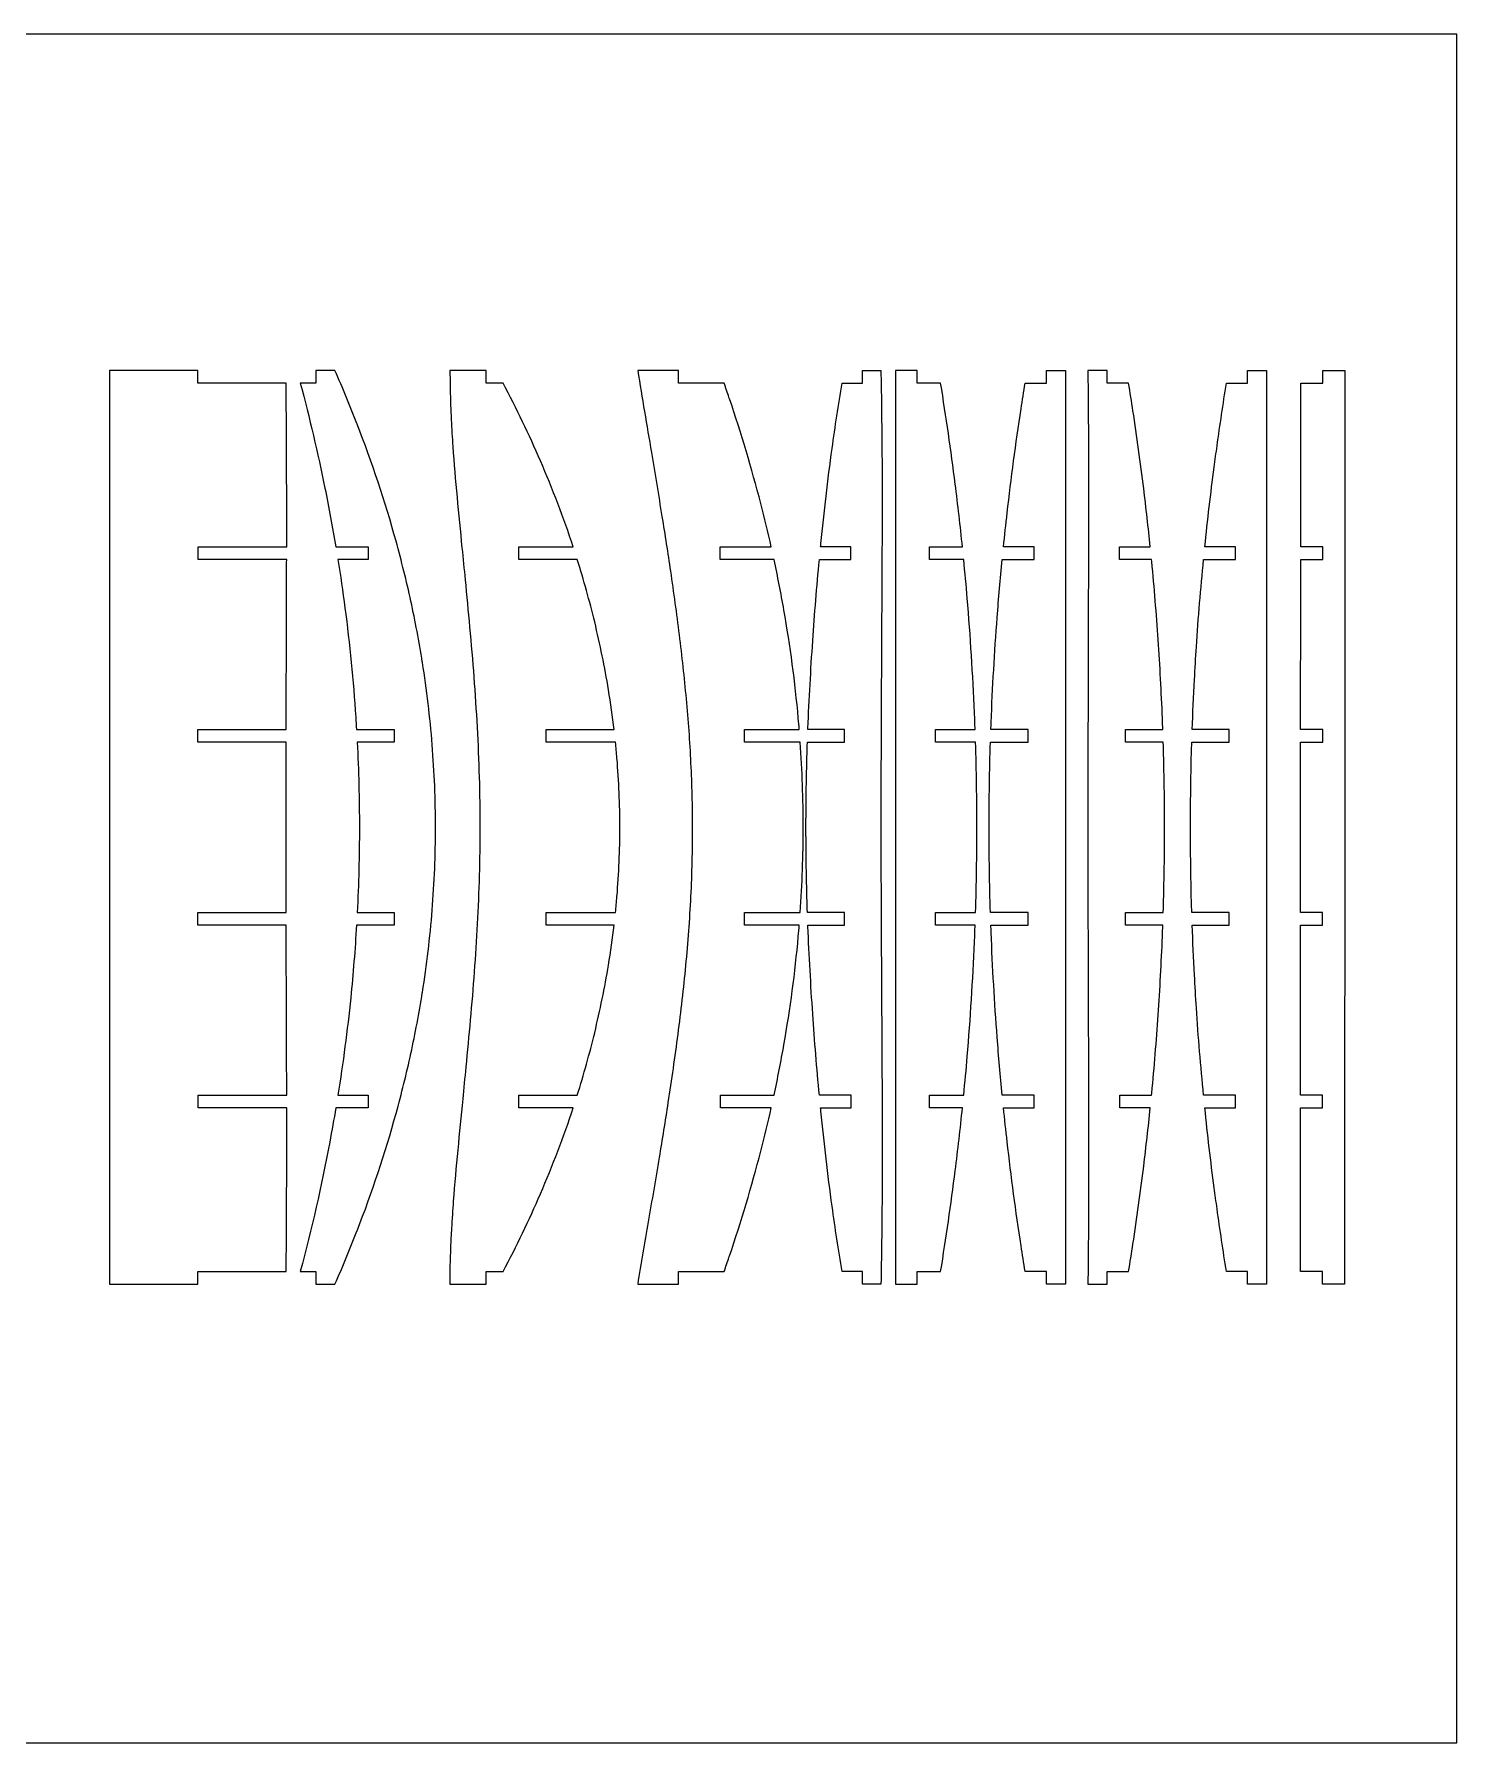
# Model space of a CAD drawing. Header units: inches. Extents: x 62.9 to 110.7, y -3.5 to 19.4.
# Drawn here: x 91.59 to 110.7, y -3.53 to 19.43 of the extents above; entities that cross this region are included whole.
import ezdxf

# ---------------------------------------------------------------- set-up
doc = ezdxf.new("R2010")
doc.units = ezdxf.units.IN
doc.header["$LTSCALE"] = 0.03937
doc.header["$MEASUREMENT"] = 0
doc.layers.add('Layer 11', color=18, linetype='Continuous', true_color=0x000000)

msp = doc.modelspace()

# ---------------------------------------------------------------- linework, layer by layer
at = {"layer": 'Layer 11'}
for p, q in [((93.784, 14.915), (92.598, 14.915)), ((92.598, 14.915), (92.598, 2.638)), ((93.784, 14.745), (93.784, 14.915)), ((94.97, 14.745), (93.784, 14.745)), ((94.972, 14.745), (94.97, 14.745)), ((95.372, 14.745), (95.162, 14.745)), ((95.628, 14.915), (95.372, 14.915)), ((95.372, 14.915), (95.372, 14.745)), ((97.659, 14.915), (97.172, 14.915)), ((97.659, 14.745), (97.659, 14.915)), ((97.887, 14.745), (97.659, 14.745)), ((100.245, 14.915), (99.695, 14.915)), ((100.245, 14.745), (100.245, 14.915)), ((100.796, 14.745), (100.245, 14.745)), ((100.856, 14.745), (100.796, 14.745)), ((102.441, 14.745), (102.469, 14.745)), ((102.469, 14.745), (102.716, 14.745)), ((102.716, 14.745), (102.716, 14.915)), ((102.716, 14.915), (102.963, 14.915)), ((103.449, 14.915), (103.161, 14.915)), ((103.449, 14.745), (103.449, 14.915)), ((103.738, 14.745), (103.449, 14.745)), ((103.766, 14.745), (103.738, 14.745)), ((104.901, 14.745), (104.929, 14.745)), ((104.929, 14.745), (105.186, 14.745)), ((105.186, 14.745), (105.186, 14.915)), ((105.186, 14.915), (105.442, 14.915)), ((106.003, 14.915), (105.744, 14.915)), ((106.003, 14.745), (106.003, 14.915)), ((106.263, 14.745), (106.003, 14.745)), ((106.291, 14.745), (106.263, 14.745)), ((107.606, 14.745), (107.634, 14.745)), ((107.634, 14.745), (107.89, 14.745)), ((107.89, 14.745), (107.89, 14.915)), ((107.89, 14.915), (108.145, 14.915)), ((108.902, 14.745), (108.902, 14.915)), ((108.902, 14.915), (109.197, 14.915)), ((93.788, 12.374), (93.788, 12.544)), ((95.639, 12.544), (95.654, 12.544)), ((95.654, 12.544), (96.073, 12.544)), ((96.073, 12.544), (96.073, 12.374)), ((98.099, 12.374), (98.099, 12.544)), ((98.099, 12.544), (98.829, 12.544)), ((100.804, 12.374), (100.804, 12.544)), ((100.804, 12.544), (101.49, 12.544)), ((102.561, 12.544), (102.152, 12.544)), ((102.561, 12.374), (102.561, 12.544)), ((103.614, 12.374), (103.614, 12.544)), ((103.614, 12.544), (104.059, 12.544)), ((105.022, 12.544), (104.61, 12.544)), ((105.022, 12.374), (105.022, 12.544)), ((106.171, 12.374), (106.171, 12.544)), ((106.171, 12.544), (106.583, 12.544)), ((107.726, 12.544), (107.316, 12.544)), ((107.726, 12.374), (107.726, 12.544)), ((108.9, 12.374), (108.9, 12.544)), ((96.073, 12.374), (95.667, 12.374)), ((98.857, 12.374), (98.099, 12.374)), ((101.509, 12.374), (100.804, 12.374)), ((102.144, 12.374), (102.561, 12.374)), ((104.068, 12.374), (103.614, 12.374)), ((104.076, 12.374), (104.068, 12.374)), ((104.593, 12.374), (104.602, 12.374)), ((104.602, 12.374), (105.022, 12.374)), ((106.591, 12.374), (106.171, 12.374)), ((107.299, 12.374), (107.307, 12.374)), ((107.307, 12.374), (107.726, 12.374)), ((93.785, 9.919), (93.785, 10.089)), ((95.917, 10.089), (95.922, 10.089)), ((95.922, 10.089), (96.423, 10.089)), ((96.423, 9.919), (95.926, 9.919)), ((96.423, 10.089), (96.423, 9.919)), ((98.466, 9.919), (98.466, 10.089)), ((98.466, 10.089), (99.378, 10.089)), ((99.388, 9.919), (98.466, 9.919)), ((101.129, 9.919), (101.129, 10.089)), ((101.129, 10.089), (101.867, 10.089)), ((101.873, 9.919), (101.129, 9.919)), ((101.976, 9.919), (101.979, 9.919)), ((101.979, 9.919), (102.472, 9.919)), ((102.472, 10.089), (101.982, 10.089)), ((102.472, 9.919), (102.472, 10.089)), ((103.697, 9.919), (103.697, 10.089)), ((103.697, 10.089), (104.229, 10.089)), ((104.232, 9.919), (103.697, 9.919)), ((104.235, 9.919), (104.232, 9.919)), ((104.435, 9.919), (104.438, 9.919)), ((104.438, 9.919), (104.94, 9.919)), ((104.94, 10.089), (104.441, 10.089)), ((104.94, 9.919), (104.94, 10.089)), ((106.25, 9.919), (106.25, 10.089)), ((106.25, 10.089), (106.751, 10.089)), ((106.754, 9.919), (106.25, 9.919)), ((107.14, 9.919), (107.143, 9.919)), ((107.143, 9.919), (107.644, 9.919)), ((107.644, 10.089), (107.146, 10.089)), ((107.644, 9.919), (107.644, 10.089)), ((108.899, 9.919), (108.899, 10.089)), ((93.785, 7.463), (93.785, 7.633)), ((95.926, 7.633), (96.423, 7.633)), ((96.423, 7.633), (96.423, 7.463)), ((98.466, 7.463), (98.466, 7.633)), ((98.466, 7.633), (99.388, 7.633)), ((101.131, 7.463), (101.131, 7.633)), ((101.131, 7.633), (101.873, 7.633)), ((101.979, 7.633), (101.976, 7.633)), ((102.473, 7.633), (101.979, 7.633)), ((102.473, 7.463), (102.473, 7.633)), ((103.697, 7.463), (103.697, 7.633)), ((103.697, 7.633), (104.232, 7.633)), ((104.232, 7.633), (104.235, 7.633)), ((104.438, 7.633), (104.435, 7.633)), ((104.94, 7.633), (104.438, 7.633)), ((104.94, 7.463), (104.94, 7.633)), ((106.25, 7.463), (106.25, 7.633)), ((106.25, 7.633), (106.754, 7.633)), ((107.143, 7.633), (107.14, 7.633)), ((107.644, 7.633), (107.143, 7.633)), ((107.644, 7.463), (107.644, 7.633)), ((108.898, 7.463), (108.898, 7.633)), ((95.922, 7.463), (95.917, 7.463)), ((96.423, 7.463), (95.922, 7.463)), ((99.378, 7.463), (98.466, 7.463)), ((101.867, 7.463), (101.131, 7.463)), ((101.982, 7.463), (102.473, 7.463)), ((104.229, 7.463), (103.697, 7.463)), ((104.441, 7.463), (104.94, 7.463)), ((106.751, 7.463), (106.25, 7.463)), ((107.146, 7.463), (107.644, 7.463)), ((93.789, 5.008), (93.789, 5.178)), ((95.667, 5.178), (96.073, 5.178)), ((96.073, 5.178), (96.073, 5.008)), ((98.099, 5.008), (98.099, 5.178)), ((98.099, 5.178), (98.857, 5.178)), ((100.807, 5.008), (100.807, 5.178)), ((100.807, 5.178), (101.509, 5.178)), ((101.509, 5.178), (101.528, 5.178)), ((102.144, 5.178), (102.136, 5.178)), ((102.562, 5.178), (102.144, 5.178)), ((102.562, 5.008), (102.562, 5.178)), ((103.614, 5.008), (103.614, 5.178)), ((103.614, 5.178), (104.068, 5.178)), ((104.068, 5.178), (104.076, 5.178)), ((104.602, 5.178), (104.593, 5.178)), ((105.022, 5.178), (104.602, 5.178)), ((105.022, 5.008), (105.022, 5.178)), ((106.172, 5.008), (106.172, 5.178)), ((106.172, 5.178), (106.591, 5.178)), ((107.307, 5.178), (107.299, 5.178)), ((107.726, 5.178), (107.307, 5.178)), ((107.726, 5.008), (107.726, 5.178)), ((108.896, 5.178), (108.6, 5.178)), ((108.896, 5.008), (108.896, 5.178)), ((95.654, 5.008), (95.639, 5.008)), ((96.073, 5.008), (95.654, 5.008)), ((98.829, 5.008), (98.099, 5.008)), ((101.49, 5.008), (100.807, 5.008)), ((102.152, 5.008), (102.562, 5.008)), ((104.059, 5.008), (103.614, 5.008)), ((104.61, 5.008), (105.022, 5.008)), ((106.583, 5.008), (106.172, 5.008)), ((107.316, 5.008), (107.726, 5.008)), ((108.6, 5.008), (108.896, 5.008)), ((93.784, 2.638), (93.784, 2.808)), ((93.784, 2.808), (94.97, 2.808)), ((94.97, 2.808), (94.972, 2.808)), ((95.162, 2.808), (95.372, 2.808)), ((95.372, 2.808), (95.372, 2.638)), ((97.658, 2.638), (97.658, 2.808)), ((97.658, 2.808), (97.887, 2.808)), ((100.245, 2.638), (100.245, 2.808)), ((100.245, 2.808), (100.796, 2.808)), ((100.796, 2.808), (100.856, 2.808)), ((102.469, 2.808), (102.441, 2.808)), ((102.716, 2.808), (102.469, 2.808)), ((102.716, 2.638), (102.716, 2.808)), ((103.449, 2.638), (103.449, 2.808)), ((103.449, 2.808), (103.738, 2.808)), ((103.738, 2.808), (103.766, 2.808)), ((104.929, 2.808), (104.901, 2.808)), ((105.186, 2.808), (104.929, 2.808)), ((105.186, 2.638), (105.186, 2.808)), ((106.004, 2.638), (106.004, 2.808)), ((106.004, 2.808), (106.263, 2.808)), ((106.263, 2.808), (106.291, 2.808)), ((107.634, 2.808), (107.606, 2.808)), ((107.889, 2.808), (107.634, 2.808)), ((107.889, 2.638), (107.889, 2.808)), ((108.896, 2.808), (108.6, 2.808)), ((108.896, 2.638), (108.896, 2.808)), ((92.598, 2.638), (93.784, 2.638)), ((95.372, 2.638), (95.628, 2.638)), ((97.17, 2.638), (97.658, 2.638)), ((99.695, 2.638), (100.245, 2.638)), ((102.963, 2.638), (102.716, 2.638)), ((103.161, 2.638), (103.449, 2.638)), ((105.442, 2.638), (105.186, 2.638)), ((105.744, 2.638), (106.004, 2.638)), ((108.145, 2.638), (107.889, 2.638)), ((109.192, 2.638), (108.896, 2.638))]:
    msp.add_line(p, q, dxfattribs=at)
msp.add_lwpolyline([(62.946, -3.526), (110.701, -3.526), (110.701, 19.435), (62.946, 19.435), (62.946, -3.526)], dxfattribs=at)
for points, knots in [([(94.979, 12.544), (94.979, 12.813), (94.979, 13.082), (94.979, 13.35), (94.978, 13.53), (94.978, 13.709), (94.977, 13.889), (94.977, 14.016), (94.976, 14.144), (94.975, 14.272), (94.974, 14.43), (94.973, 14.587), (94.972, 14.745)], [1556.678929, 1556.678929, 1556.678929, 1556.678929, 1580.310062, 1580.310062, 1580.310062, 1596.095805, 1596.095805, 1596.095805, 1607.338895, 1607.338895, 1607.338895, 1621.202311, 1621.202311, 1621.202311, 1621.202311]), ([(95.162, 14.745), (95.287, 14.277), (95.397, 13.807), (95.547, 13.07), (95.595, 12.808), (95.639, 12.544)], [453.550163, 453.550163, 453.550163, 453.550163, 496.102526, 496.102526, 519.608563, 519.608563, 519.608563, 519.608563]), ([(95.628, 2.638), (95.731, 2.872), (95.83, 3.109), (95.923, 3.348), (95.924, 3.351), (95.925, 3.353), (95.926, 3.356), (96.126, 3.872), (96.302, 4.397), (96.522, 5.198), (96.589, 5.467), (96.707, 6.008), (96.758, 6.279), (96.801, 6.553), (96.802, 6.556), (96.802, 6.559), (96.803, 6.562), (96.861, 6.928), (96.905, 7.296), (96.949, 7.85), (96.96, 8.035), (96.975, 8.406), (96.979, 8.591), (96.979, 8.776), (96.979, 8.961), (96.975, 9.147), (96.96, 9.517), (96.949, 9.702), (96.905, 10.256), (96.861, 10.624), (96.803, 10.99), (96.802, 10.993), (96.802, 10.996), (96.801, 11), (96.758, 11.273), (96.707, 11.545), (96.589, 12.086), (96.522, 12.354), (96.302, 13.155), (96.126, 13.68), (95.926, 14.196), (95.925, 14.199), (95.924, 14.202), (95.923, 14.205), (95.83, 14.443), (95.731, 14.68), (95.628, 14.915)], [74.292297, 74.292297, 74.292297, 74.292297, 96.83848, 96.83848, 96.83848, 97.101912, 97.101912, 97.101912, 145.808572, 145.808572, 170.154958, 170.154958, 194.502307, 194.502307, 194.502307, 194.77863, 194.77863, 194.77863, 227.385599, 227.385599, 243.683402, 243.683402, 259.981251, 259.981251, 259.981251, 276.2791, 276.2791, 292.576903, 292.576903, 325.183872, 325.183872, 325.183872, 325.460195, 325.460195, 325.460195, 349.807544, 349.807544, 374.15393, 374.15393, 422.86059, 422.86059, 422.86059, 423.124022, 423.124022, 423.124022, 445.670205, 445.670205, 445.670205, 445.670205]), ([(97.172, 14.915), (97.174, 14.777), (97.176, 14.644), (97.18, 14.506), (97.183, 14.421), (97.186, 14.337), (97.19, 14.253), (97.196, 14.133), (97.203, 14.015), (97.211, 13.896), (97.227, 13.671), (97.247, 13.437), (97.289, 12.986), (97.311, 12.759), (97.334, 12.532), (97.348, 12.389), (97.363, 12.247), (97.377, 12.104), (97.398, 11.891), (97.418, 11.679), (97.437, 11.466), (97.478, 11.017), (97.513, 10.573), (97.55, 9.898), (97.559, 9.674), (97.572, 9.225), (97.575, 9.001), (97.575, 8.776), (97.575, 8.56), (97.572, 8.345), (97.56, 7.912), (97.551, 7.697), (97.517, 7.048), (97.484, 6.621), (97.446, 6.189), (97.427, 5.977), (97.407, 5.765), (97.386, 5.553), (97.372, 5.41), (97.358, 5.268), (97.344, 5.126), (97.321, 4.897), (97.299, 4.669), (97.256, 4.214), (97.235, 3.98), (97.218, 3.754), (97.209, 3.633), (97.2, 3.511), (97.194, 3.39), (97.189, 3.304), (97.184, 3.218), (97.181, 3.133), (97.174, 2.965), (97.171, 2.805), (97.17, 2.638)], [309.493488, 309.493488, 309.493488, 309.493488, 321.49773, 321.49773, 321.49773, 328.91856, 328.91856, 328.91856, 339.404663, 339.404663, 339.404663, 359.339408, 359.339408, 379.561157, 379.561157, 379.561157, 392.165486, 392.165486, 392.165486, 410.971007, 410.971007, 410.971007, 450.515053, 450.515053, 470.236268, 470.236268, 489.966726, 489.966726, 489.966726, 508.947119, 508.947119, 527.920159, 527.920159, 565.957359, 565.957359, 565.957359, 584.698447, 584.698447, 584.698447, 597.278702, 597.278702, 597.278702, 617.587041, 617.587041, 637.674243, 637.674243, 637.674243, 648.372715, 648.372715, 648.372715, 655.917657, 655.917657, 655.917657, 670.442772, 670.442772, 670.442772, 670.442772]), ([(98.829, 12.544), (98.7, 12.936), (98.553, 13.322), (98.235, 14.055), (98.068, 14.403), (97.887, 14.745)], [224.527109, 224.527109, 224.527109, 224.527109, 260.815434, 260.815434, 294.825262, 294.825262, 294.825262, 294.825262]), ([(99.695, 14.915), (99.756, 14.547), (99.818, 14.18), (99.88, 13.813), (99.928, 13.526), (99.975, 13.239), (100.021, 12.953), (100.061, 12.708), (100.099, 12.464), (100.135, 12.219), (100.177, 11.934), (100.217, 11.648), (100.288, 11.076), (100.319, 10.79), (100.372, 10.215), (100.393, 9.929), (100.421, 9.352), (100.428, 9.065), (100.429, 8.776), (100.429, 8.466), (100.422, 8.158), (100.391, 7.537), (100.368, 7.23), (100.309, 6.612), (100.273, 6.305), (100.193, 5.691), (100.149, 5.384), (100.102, 5.078), (100.064, 4.831), (100.024, 4.584), (99.983, 4.338), (99.935, 4.05), (99.886, 3.762), (99.837, 3.475), (99.79, 3.196), (99.742, 2.917), (99.695, 2.638)], [291.50462, 291.50462, 291.50462, 291.50462, 324.277572, 324.277572, 324.277572, 349.836365, 349.836365, 349.836365, 371.599164, 371.599164, 371.599164, 396.889649, 396.889649, 422.233444, 422.233444, 447.622131, 447.622131, 473.020186, 473.020186, 473.020186, 500.313521, 500.313521, 527.592953, 527.592953, 554.820906, 554.820906, 581.990517, 581.990517, 581.990517, 603.98721, 603.98721, 603.98721, 629.650933, 629.650933, 629.650933, 654.553799, 654.553799, 654.553799, 654.553799]), ([(101.49, 12.544), (101.446, 12.74), (101.399, 12.935), (101.226, 13.603), (101.086, 14.072), (100.929, 14.535), (100.927, 14.541), (100.924, 14.547), (100.922, 14.554), (100.901, 14.617), (100.879, 14.681), (100.856, 14.745)], [207.400792, 207.400792, 207.400792, 207.400792, 225.047973, 225.047973, 268.064063, 268.064063, 268.064063, 268.646728, 268.646728, 268.646728, 274.579752, 274.579752, 274.579752, 274.579752]), ([(102.152, 12.544), (102.154, 12.559), (102.155, 12.573), (102.156, 12.587), (102.157, 12.588), (102.157, 12.589), (102.157, 12.59), (102.199, 13.018), (102.249, 13.44), (102.307, 13.866), (102.308, 13.867), (102.308, 13.868), (102.308, 13.869), (102.348, 14.162), (102.392, 14.453), (102.441, 14.745)], [651.018424, 651.018424, 651.018424, 651.018424, 652.29714, 652.29714, 652.29714, 652.389589, 652.389589, 652.389589, 690.043618, 690.043618, 690.043618, 690.141875, 690.141875, 690.141875, 716.129806, 716.129806, 716.129806, 716.129806]), ([(102.963, 14.915), (102.966, 14.764), (102.969, 14.614), (102.971, 14.463), (102.972, 14.358), (102.973, 14.253), (102.974, 14.148), (102.976, 14.004), (102.977, 13.86), (102.978, 13.716), (102.98, 13.177), (102.979, 12.638), (102.976, 12.1), (102.975, 11.919), (102.974, 11.739), (102.973, 11.558), (102.972, 11.251), (102.97, 10.944), (102.968, 10.637), (102.967, 10.327), (102.965, 10.017), (102.964, 9.397), (102.963, 9.086), (102.963, 8.776), (102.963, 8.482), (102.964, 8.188), (102.966, 7.6), (102.967, 7.305), (102.969, 7.011), (102.971, 6.705), (102.973, 6.398), (102.974, 6.091), (102.975, 5.911), (102.976, 5.731), (102.977, 5.55), (102.98, 5.012), (102.982, 4.474), (102.979, 3.936), (102.979, 3.792), (102.978, 3.648), (102.976, 3.504), (102.975, 3.4), (102.974, 3.295), (102.973, 3.19), (102.97, 3.006), (102.967, 2.822), (102.963, 2.638)], [723.817524, 723.817524, 723.817524, 723.817524, 737.065067, 737.065067, 737.065067, 746.299001, 746.299001, 746.299001, 758.975531, 758.975531, 758.975531, 806.369852, 806.369852, 806.369852, 822.246912, 822.246912, 822.246912, 849.249431, 849.249431, 849.249431, 876.535597, 876.535597, 903.821781, 903.821781, 903.821781, 929.696633, 929.696633, 955.571533, 955.571533, 955.571533, 982.553814, 982.553814, 982.553814, 998.415687, 998.415687, 998.415687, 1045.749718, 1045.749718, 1045.749718, 1058.405863, 1058.405863, 1058.405863, 1067.624046, 1067.624046, 1067.624046, 1083.826716, 1083.826716, 1083.826716, 1083.826716]), ([(103.161, 14.915), (103.161, 14.861), (103.161, 14.806), (103.161, 14.752), (103.161, 14.627), (103.161, 14.501), (103.161, 14.376), (103.161, 13.783), (103.161, 13.189), (103.161, 12.596), (103.161, 12.341), (103.161, 12.086), (103.161, 11.83), (103.161, 11.583), (103.161, 11.336), (103.161, 11.089), (103.161, 10.704), (103.161, 10.318), (103.161, 9.547), (103.161, 9.162), (103.161, 8.776), (103.161, 8.36), (103.161, 7.943), (103.161, 7.11), (103.161, 6.694), (103.161, 6.278), (103.161, 6.03), (103.161, 5.783), (103.161, 5.535), (103.161, 5.28), (103.161, 5.024), (103.161, 4.768), (103.161, 4.173), (103.161, 3.578), (103.161, 2.983), (103.161, 2.868), (103.161, 2.753), (103.161, 2.638)], [210.440634, 210.440634, 210.440634, 210.440634, 215.205738, 215.205738, 215.205738, 226.244525, 226.244525, 226.244525, 278.434886, 278.434886, 278.434886, 300.886749, 300.886749, 300.886749, 322.617373, 322.617373, 322.617373, 356.529003, 356.529003, 390.440634, 390.440634, 390.440634, 427.072586, 427.072586, 463.704538, 463.704538, 463.704538, 485.471638, 485.471638, 485.471638, 507.972222, 507.972222, 507.972222, 560.321127, 560.321127, 560.321127, 570.440634, 570.440634, 570.440634, 570.440634]), ([(104.059, 12.544), (104.03, 12.826), (103.997, 13.108), (103.905, 13.842), (103.839, 14.294), (103.766, 14.745)], [136.389499, 136.389499, 136.389499, 136.389499, 161.336055, 161.336055, 201.496758, 201.496758, 201.496758, 201.496758]), ([(104.61, 12.544), (104.626, 12.697), (104.642, 12.849), (104.713, 13.468), (104.776, 13.935), (104.847, 14.4), (104.864, 14.515), (104.883, 14.63), (104.901, 14.745)], [995.627609, 995.627609, 995.627609, 995.627609, 1009.091527, 1009.091527, 1050.476301, 1050.476301, 1050.476301, 1060.723841, 1060.723841, 1060.723841, 1060.723841]), ([(105.442, 14.915), (105.442, 14.906), (105.442, 14.898), (105.442, 14.889), (105.442, 14.455), (105.442, 14.022), (105.442, 13.588), (105.442, 13.173), (105.442, 12.757), (105.442, 12.342), (105.442, 11.748), (105.442, 11.153), (105.442, 9.965), (105.442, 9.37), (105.442, 8.776), (105.442, 8.088), (105.442, 7.4), (105.442, 6.024), (105.442, 5.336), (105.442, 4.648), (105.442, 4.23), (105.442, 3.811), (105.442, 3.393), (105.442, 3.141), (105.442, 2.889), (105.442, 2.638)], [1068.702849, 1068.702849, 1068.702849, 1068.702849, 1069.454593, 1069.454593, 1069.454593, 1107.607195, 1107.607195, 1107.607195, 1144.144416, 1144.144416, 1144.144416, 1196.423634, 1196.423634, 1248.702851, 1248.702851, 1248.702851, 1309.220676, 1309.220676, 1369.7385, 1369.7385, 1369.7385, 1406.551579, 1406.551579, 1406.551579, 1428.702849, 1428.702849, 1428.702849, 1428.702849]), ([(105.744, 14.915), (105.746, 14.734), (105.748, 14.553), (105.749, 14.372), (105.751, 14.097), (105.752, 13.822), (105.752, 13.547), (105.753, 12.752), (105.75, 11.957), (105.746, 10.367), (105.744, 9.571), (105.744, 8.776), (105.744, 8.006), (105.746, 7.236), (105.751, 5.696), (105.754, 4.926), (105.753, 4.156), (105.753, 3.883), (105.752, 3.609), (105.751, 3.336), (105.75, 3.145), (105.748, 2.954), (105.746, 2.763), (105.745, 2.721), (105.745, 2.679), (105.744, 2.638)], [777.069048, 777.069048, 777.069048, 777.069048, 792.9937, 792.9937, 792.9937, 817.16598, 817.16598, 817.16598, 887.117956, 887.117956, 957.070392, 957.070392, 957.070392, 1024.801265, 1024.801265, 1092.532291, 1092.532291, 1092.532291, 1116.598688, 1116.598688, 1116.598688, 1133.39552, 1133.39552, 1133.39552, 1137.071904, 1137.071904, 1137.071904, 1137.071904]), ([(106.583, 12.544), (106.556, 12.806), (106.526, 13.068), (106.451, 13.678), (106.403, 14.026), (106.35, 14.374), (106.331, 14.497), (106.311, 14.621), (106.291, 14.745)], [703.907063, 703.907063, 703.907063, 703.907063, 727.074679, 727.074679, 757.98978, 757.98978, 757.98978, 769.009864, 769.009864, 769.009864, 769.009864]), ([(107.316, 12.544), (107.352, 12.903), (107.394, 13.261), (107.441, 13.618), (107.454, 13.713), (107.467, 13.808), (107.48, 13.903), (107.519, 14.183), (107.561, 14.465), (107.606, 14.745)], [214.590803, 214.590803, 214.590803, 214.590803, 246.284305, 246.284305, 246.284305, 254.718708, 254.718708, 254.718708, 279.66789, 279.66789, 279.66789, 279.66789]), ([(108.145, 14.915), (108.145, 13.883), (108.145, 12.851), (108.146, 11.819), (108.146, 11.312), (108.146, 10.805), (108.146, 10.044), (108.146, 9.79), (108.146, 9.283), (108.146, 9.03), (108.146, 8.776), (108.146, 8.546), (108.146, 8.315), (108.146, 7.854), (108.146, 7.623), (108.146, 6.931), (108.146, 6.47), (108.146, 6.009), (108.146, 4.885), (108.145, 3.761), (108.145, 2.638)], [287.611786, 287.611786, 287.611786, 287.611786, 378.385677, 378.385677, 378.385677, 422.998732, 422.998732, 445.30526, 445.30526, 467.611788, 467.611788, 467.611788, 487.900396, 487.900396, 508.189005, 508.189005, 548.766221, 548.766221, 548.766221, 647.611796, 647.611796, 647.611796, 647.611796]), ([(109.197, 14.915), (109.196, 14.349), (109.196, 13.784), (109.195, 12.653), (109.195, 12.088), (109.196, 11.522), (109.196, 10.607), (109.196, 9.692), (109.196, 8.776), (109.195, 8.179), (109.195, 7.583), (109.195, 6.986), (109.194, 6.261), (109.194, 5.536), (109.192, 4.087), (109.192, 3.362), (109.192, 2.638)], [9.107006, 9.107006, 9.107006, 9.107006, 58.844592, 58.844592, 108.582195, 108.582195, 108.582195, 189.107027, 189.107027, 189.107027, 241.609391, 241.609391, 241.609391, 305.358229, 305.358229, 369.107069, 369.107069, 369.107069, 369.107069]), ([(94.972, 10.089), (94.973, 10.415), (94.974, 10.74), (94.975, 11.066), (94.976, 11.447), (94.977, 11.827), (94.978, 12.264), (94.978, 12.319), (94.979, 12.374)], [1487.112513, 1487.112513, 1487.112513, 1487.112513, 1515.76008, 1515.76008, 1515.76008, 1549.252029, 1549.252029, 1554.128033, 1554.128033, 1554.128033, 1554.128033]), ([(95.667, 12.374), (95.702, 12.159), (95.733, 11.944), (95.762, 11.728), (95.826, 11.239), (95.874, 10.748), (95.91, 10.2), (95.914, 10.144), (95.917, 10.089)], [520.617849, 520.617849, 520.617849, 520.617849, 539.776592, 539.776592, 539.776592, 583.184779, 583.184779, 588.071183, 588.071183, 588.071183, 588.071183]), ([(99.378, 10.089), (99.357, 10.268), (99.332, 10.447), (99.252, 10.931), (99.19, 11.235), (99.049, 11.818), (98.971, 12.097), (98.884, 12.374)], [149.365104, 149.365104, 149.365104, 149.365104, 165.265009, 165.265009, 192.491937, 192.491937, 218.027629, 218.027629, 218.027629, 218.027629]), ([(101.867, 10.089), (101.863, 10.14), (101.858, 10.191), (101.81, 10.729), (101.745, 11.214), (101.62, 11.923), (101.576, 12.149), (101.528, 12.374)], [138.015985, 138.015985, 138.015985, 138.015985, 142.516315, 142.516315, 185.558231, 185.558231, 205.820849, 205.820849, 205.820849, 205.820849]), ([(101.982, 10.089), (101.983, 10.096), (101.983, 10.102), (101.991, 10.304), (102, 10.5), (102.022, 10.891), (102.034, 11.086), (102.047, 11.282), (102.047, 11.283), (102.047, 11.284), (102.047, 11.285), (102.072, 11.643), (102.102, 12.013), (102.136, 12.374)], [578.077691, 578.077691, 578.077691, 578.077691, 578.660356, 578.660356, 595.880755, 595.880755, 613.101947, 613.101947, 613.101947, 613.206193, 613.206193, 613.206193, 645.2, 645.2, 645.2, 645.2]), ([(104.229, 10.089), (104.227, 10.165), (104.224, 10.241), (104.199, 10.831), (104.166, 11.344), (104.109, 12.029), (104.093, 12.202), (104.076, 12.374)], [68.131885, 68.131885, 68.131885, 68.131885, 74.842033, 74.842033, 120.056396, 120.056396, 135.312945, 135.312945, 135.312945, 135.312945]), ([(104.441, 10.089), (104.442, 10.122), (104.443, 10.154), (104.463, 10.657), (104.49, 11.127), (104.545, 11.856), (104.568, 12.115), (104.593, 12.374)], [927.438479, 927.438479, 927.438479, 927.438479, 930.320743, 930.320743, 971.706219, 971.706219, 994.617122, 994.617122, 994.617122, 994.617122]), ([(106.751, 10.089), (106.75, 10.119), (106.749, 10.148), (106.748, 10.178), (106.735, 10.529), (106.716, 10.88), (106.67, 11.581), (106.642, 11.932), (106.606, 12.312), (106.603, 12.343), (106.6, 12.374)], [635.725468, 635.725468, 635.725468, 635.725468, 638.339806, 638.339806, 638.339806, 669.250274, 669.250274, 700.161489, 700.161489, 702.897338, 702.897338, 702.897338, 702.897338]), ([(107.146, 10.089), (107.154, 10.313), (107.164, 10.536), (107.176, 10.76), (107.184, 10.907), (107.193, 11.055), (107.202, 11.202), (107.228, 11.593), (107.26, 11.984), (107.299, 12.374)], [146.389145, 146.389145, 146.389145, 146.389145, 166.088655, 166.088655, 166.088655, 179.081442, 179.081442, 179.081442, 213.582485, 213.582485, 213.582485, 213.582485]), ([(94.972, 7.633), (94.972, 7.668), (94.972, 7.702), (94.972, 7.736), (94.971, 7.909), (94.971, 8.083), (94.97, 8.429), (94.97, 8.603), (94.97, 8.776), (94.97, 8.967), (94.97, 9.158), (94.971, 9.539), (94.971, 9.729), (94.971, 9.919)], [1417.553407, 1417.553407, 1417.553407, 1417.553407, 1420.56311, 1420.56311, 1420.56311, 1435.812084, 1435.812084, 1451.06106, 1451.06106, 1451.06106, 1467.851538, 1467.851538, 1484.568688, 1484.568688, 1484.568688, 1484.568688]), ([(95.926, 9.919), (95.946, 9.538), (95.956, 9.157), (95.956, 8.776), (95.956, 8.395), (95.946, 8.014), (95.926, 7.633)], [589.244163, 589.244163, 589.244163, 589.244163, 622.773923, 622.773923, 622.773923, 656.299684, 656.299684, 656.299684, 656.299684]), ([(99.397, 7.633), (99.404, 7.705), (99.411, 7.777), (99.443, 8.157), (99.456, 8.466), (99.456, 8.776), (99.456, 9.086), (99.443, 9.395), (99.411, 9.776), (99.404, 9.847), (99.397, 9.919)], [75.343483, 75.343483, 75.343483, 75.343483, 81.67316, 81.67316, 108.940056, 108.940056, 108.940056, 136.206952, 136.206952, 142.536629, 142.536629, 142.536629, 142.536629]), ([(101.879, 7.633), (101.906, 8.014), (101.919, 8.394), (101.919, 8.776), (101.919, 9.158), (101.906, 9.539), (101.879, 9.919)], [69.202105, 69.202105, 69.202105, 69.202105, 102.780458, 102.780458, 102.780458, 136.358811, 136.358811, 136.358811, 136.358811]), ([(101.976, 7.633), (101.972, 7.766), (101.968, 7.898), (101.96, 8.227), (101.958, 8.422), (101.957, 8.618), (101.957, 8.636), (101.957, 8.653), (101.956, 8.671), (101.956, 8.706), (101.956, 8.741), (101.956, 8.776), (101.956, 8.811), (101.956, 8.847), (101.956, 8.882), (101.957, 8.899), (101.957, 8.917), (101.957, 8.934), (101.958, 9.13), (101.96, 9.326), (101.968, 9.654), (101.972, 9.787), (101.976, 9.919)], [509.872464, 509.872464, 509.872464, 509.872464, 521.523402, 521.523402, 538.762082, 538.762082, 538.762082, 540.299537, 540.299537, 540.299537, 543.398397, 543.398397, 543.398397, 546.497257, 546.497257, 546.497257, 548.034713, 548.034713, 548.034713, 565.271556, 565.271556, 576.921645, 576.921645, 576.921645, 576.921645]), ([(104.235, 7.633), (104.247, 8.014), (104.253, 8.395), (104.253, 8.776), (104.253, 9.157), (104.247, 9.538), (104.235, 9.919)], [-0.141457, -0.141457, -0.141457, -0.141457, 33.374485, 33.374485, 33.374485, 66.890427, 66.890427, 66.890427, 66.890427]), ([(104.435, 7.633), (104.423, 8.014), (104.417, 8.395), (104.417, 8.776), (104.417, 9.157), (104.423, 9.538), (104.435, 9.919)], [859.233117, 859.233117, 859.233117, 859.233117, 892.748692, 892.748692, 892.748692, 926.264266, 926.264266, 926.264266, 926.264266]), ([(106.757, 7.633), (106.761, 7.781), (106.765, 7.928), (106.77, 8.192), (106.772, 8.309), (106.774, 8.542), (106.774, 8.659), (106.774, 8.776), (106.774, 8.893), (106.774, 9.01), (106.772, 9.244), (106.77, 9.36), (106.765, 9.624), (106.761, 9.772), (106.757, 9.919)], [539.029181, 539.029181, 539.029181, 539.029181, 551.984809, 551.984809, 562.263507, 562.263507, 572.542376, 572.542376, 572.542376, 582.820902, 582.820902, 593.099599, 593.099599, 606.055443, 606.055443, 606.055443, 606.055443]), ([(107.14, 7.633), (107.139, 7.684), (107.137, 7.734), (107.127, 8.115), (107.123, 8.445), (107.123, 8.776), (107.123, 9.107), (107.127, 9.438), (107.137, 9.819), (107.139, 9.869), (107.14, 9.919)], [78.206917, 78.206917, 78.206917, 78.206917, 82.624189, 82.624189, 111.711823, 111.711823, 111.711823, 140.799457, 140.799457, 145.216729, 145.216729, 145.216729, 145.216729]), ([(108.6, 7.633), (108.6, 8.014), (108.601, 8.395), (108.601, 8.776), (108.601, 9.126), (108.602, 9.475), (108.602, 9.825), (108.602, 9.856), (108.602, 9.888), (108.602, 9.919)], [511.323683, 511.323683, 511.323683, 511.323683, 544.831291, 544.831291, 544.831291, 575.583183, 575.583183, 575.583183, 578.338908, 578.338908, 578.338908, 578.338908]), ([(94.98, 5.178), (94.979, 5.269), (94.979, 5.36), (94.978, 5.832), (94.977, 6.212), (94.975, 6.592), (94.974, 6.883), (94.973, 7.173), (94.973, 7.463)], [1347.993371, 1347.993371, 1347.993371, 1347.993371, 1356.014141, 1356.014141, 1389.466469, 1389.466469, 1389.466469, 1415.008998, 1415.008998, 1415.008998, 1415.008998]), ([(95.917, 7.463), (95.898, 7.137), (95.872, 6.811), (95.839, 6.486), (95.794, 6.048), (95.737, 5.612), (95.667, 5.178)], [657.472637, 657.472637, 657.472637, 657.472637, 686.22249, 686.22249, 686.22249, 724.934259, 724.934259, 724.934259, 724.934259]), ([(98.884, 5.178), (98.971, 5.455), (99.049, 5.735), (99.19, 6.318), (99.252, 6.621), (99.332, 7.105), (99.357, 7.284), (99.378, 7.463)], [-0.147916, -0.147916, -0.147916, -0.147916, 25.387776, 25.387776, 52.614704, 52.614704, 68.514609, 68.514609, 68.514609, 68.514609]), ([(101.528, 5.178), (101.576, 5.403), (101.62, 5.629), (101.745, 6.338), (101.81, 6.823), (101.858, 7.362), (101.863, 7.412), (101.867, 7.463)], [-0.25677, -0.25677, -0.25677, -0.25677, 20.005848, 20.005848, 63.047764, 63.047764, 67.548094, 67.548094, 67.548094, 67.548094]), ([(102.136, 5.178), (102.102, 5.539), (102.072, 5.909), (102.047, 6.267), (102.047, 6.268), (102.047, 6.269), (102.047, 6.271), (102.034, 6.466), (102.022, 6.661), (102, 7.052), (101.991, 7.248), (101.983, 7.45), (101.983, 7.457), (101.982, 7.463)], [441.59609, 441.59609, 441.59609, 441.59609, 473.589897, 473.589897, 473.589897, 473.694143, 473.694143, 473.694143, 490.913249, 490.913249, 508.132942, 508.132942, 508.715608, 508.715608, 508.715608, 508.715608]), ([(104.076, 5.178), (104.093, 5.351), (104.109, 5.523), (104.166, 6.208), (104.199, 6.721), (104.224, 7.311), (104.227, 7.387), (104.229, 7.463)], [645.568315, 645.568315, 645.568315, 645.568315, 660.824864, 660.824864, 706.039227, 706.039227, 712.749376, 712.749376, 712.749376, 712.749376]), ([(104.593, 5.178), (104.568, 5.437), (104.545, 5.697), (104.49, 6.425), (104.463, 6.895), (104.443, 7.398), (104.442, 7.431), (104.441, 7.463)], [790.88026, 790.88026, 790.88026, 790.88026, 813.791164, 813.791164, 855.17664, 855.17664, 858.058904, 858.058904, 858.058904, 858.058904]), ([(106.6, 5.178), (106.603, 5.209), (106.606, 5.24), (106.642, 5.621), (106.67, 5.971), (106.716, 6.672), (106.735, 7.023), (106.748, 7.374), (106.749, 7.404), (106.75, 7.434), (106.751, 7.463)], [442.201168, 442.201168, 442.201168, 442.201168, 444.937018, 444.937018, 475.848232, 475.848232, 506.758701, 506.758701, 506.758701, 509.372995, 509.372995, 509.372995, 509.372995]), ([(107.299, 5.178), (107.26, 5.568), (107.228, 5.959), (107.202, 6.35), (107.193, 6.498), (107.184, 6.645), (107.176, 6.793), (107.164, 7.016), (107.154, 7.24), (107.146, 7.463)], [9.840976, 9.840976, 9.840976, 9.840976, 44.342019, 44.342019, 44.342019, 57.334806, 57.334806, 57.334806, 77.034316, 77.034316, 77.034316, 77.034316]), ([(108.6, 5.178), (108.6, 5.259), (108.6, 5.341), (108.6, 5.422), (108.6, 6.103), (108.6, 6.783), (108.6, 7.463)], [443.543535, 443.543535, 443.543535, 443.543535, 450.711423, 450.711423, 450.711423, 510.558732, 510.558732, 510.558732, 510.558732]), ([(94.972, 2.808), (94.974, 3.002), (94.975, 3.196), (94.976, 3.39), (94.977, 3.518), (94.978, 3.645), (94.978, 3.773), (94.979, 3.952), (94.979, 4.131), (94.98, 4.311), (94.98, 4.543), (94.98, 4.776), (94.98, 5.008)], [1280.917947, 1280.917947, 1280.917947, 1280.917947, 1298.003552, 1298.003552, 1298.003552, 1309.230296, 1309.230296, 1309.230296, 1324.99477, 1324.99477, 1324.99477, 1345.441405, 1345.441405, 1345.441405, 1345.441405]), ([(95.639, 5.008), (95.614, 4.854), (95.586, 4.7), (95.447, 3.962), (95.315, 3.382), (95.162, 2.808)], [0.351254, 0.351254, 0.351254, 0.351254, 14.083574, 14.083574, 66.412346, 66.412346, 66.412346, 66.412346]), ([(97.887, 2.808), (98.068, 3.149), (98.235, 3.497), (98.553, 4.231), (98.7, 4.616), (98.829, 5.008)], [685.151133, 685.151133, 685.151133, 685.151133, 719.160967, 719.160967, 755.449292, 755.449292, 755.449292, 755.449292]), ([(100.856, 2.808), (100.879, 2.871), (100.901, 2.935), (100.922, 2.999), (100.924, 3.005), (100.927, 3.011), (100.929, 3.018), (101.086, 3.481), (101.226, 3.949), (101.399, 4.617), (101.446, 4.812), (101.49, 5.008)], [671.478285, 671.478285, 671.478285, 671.478285, 677.411309, 677.411309, 677.411309, 677.993974, 677.993974, 677.993974, 721.010064, 721.010064, 738.657245, 738.657245, 738.657245, 738.657245]), ([(102.441, 2.808), (102.392, 3.099), (102.348, 3.39), (102.308, 3.684), (102.308, 3.685), (102.308, 3.686), (102.307, 3.687), (102.249, 4.112), (102.199, 4.535), (102.157, 4.962), (102.157, 4.963), (102.157, 4.964), (102.156, 4.965), (102.155, 4.979), (102.154, 4.994), (102.152, 5.008)], [1091.514411, 1091.514411, 1091.514411, 1091.514411, 1117.502342, 1117.502342, 1117.502342, 1117.600599, 1117.600599, 1117.600599, 1155.254629, 1155.254629, 1155.254629, 1155.347077, 1155.347077, 1155.347077, 1156.625794, 1156.625794, 1156.625794, 1156.625794]), ([(103.766, 2.808), (103.839, 3.258), (103.905, 3.71), (103.997, 4.444), (104.03, 4.726), (104.059, 5.008)], [579.384509, 579.384509, 579.384509, 579.384509, 619.545205, 619.545205, 644.491762, 644.491762, 644.491762, 644.491762]), ([(104.901, 2.808), (104.883, 2.923), (104.864, 3.038), (104.847, 3.153), (104.776, 3.618), (104.713, 4.084), (104.642, 4.704), (104.626, 4.856), (104.61, 5.008)], [1436.681863, 1436.681863, 1436.681863, 1436.681863, 1446.929522, 1446.929522, 1446.929522, 1488.314296, 1488.314296, 1501.778214, 1501.778214, 1501.778214, 1501.778214]), ([(106.291, 2.808), (106.311, 2.931), (106.331, 3.055), (106.35, 3.179), (106.403, 3.526), (106.451, 3.874), (106.526, 4.484), (106.556, 4.746), (106.583, 5.008)], [1145.127633, 1145.127633, 1145.127633, 1145.127633, 1156.147782, 1156.147782, 1156.147782, 1187.062883, 1187.062883, 1210.230499, 1210.230499, 1210.230499, 1210.230499]), ([(107.606, 2.808), (107.561, 3.087), (107.519, 3.369), (107.48, 3.649), (107.467, 3.744), (107.454, 3.839), (107.441, 3.934), (107.394, 4.291), (107.352, 4.65), (107.316, 5.008)], [655.550823, 655.550823, 655.550823, 655.550823, 680.500005, 680.500005, 680.500005, 688.934408, 688.934408, 688.934408, 720.62791, 720.62791, 720.62791, 720.62791])]:
    msp.add_open_spline(points, degree=3, knots=knots, dxfattribs=at)
for points in [[(108.605, 12.544), (108.606, 13.278), (108.607, 14.011), (108.607, 14.745)], [(108.607, 14.745), (108.705, 14.745), (108.804, 14.745), (108.902, 14.745)], [(93.788, 12.544), (94.185, 12.544), (94.582, 12.544), (94.979, 12.544)], [(108.9, 12.544), (108.802, 12.544), (108.704, 12.544), (108.605, 12.544)], [(94.979, 12.374), (94.582, 12.374), (94.185, 12.374), (93.788, 12.374)], [(98.884, 12.374), (98.875, 12.374), (98.866, 12.374), (98.857, 12.374)], [(101.528, 12.374), (101.521, 12.374), (101.515, 12.374), (101.509, 12.374)], [(102.136, 12.374), (102.139, 12.374), (102.141, 12.374), (102.144, 12.374)], [(106.6, 12.374), (106.597, 12.374), (106.594, 12.374), (106.591, 12.374)], [(108.602, 10.089), (108.603, 10.851), (108.604, 11.613), (108.605, 12.374)], [(108.605, 12.374), (108.703, 12.374), (108.802, 12.374), (108.9, 12.374)], [(93.785, 10.089), (94.18, 10.089), (94.576, 10.089), (94.972, 10.089)], [(94.971, 9.919), (94.576, 9.919), (94.18, 9.919), (93.785, 9.919)], [(99.397, 9.919), (99.394, 9.919), (99.391, 9.919), (99.388, 9.919)], [(101.879, 9.919), (101.877, 9.919), (101.875, 9.919), (101.873, 9.919)], [(106.757, 9.919), (106.756, 9.919), (106.755, 9.919), (106.754, 9.919)], [(108.899, 10.089), (108.8, 10.089), (108.701, 10.089), (108.602, 10.089)], [(108.602, 9.919), (108.701, 9.919), (108.8, 9.919), (108.899, 9.919)], [(93.785, 7.633), (94.181, 7.633), (94.576, 7.633), (94.972, 7.633)], [(99.388, 7.633), (99.391, 7.633), (99.394, 7.633), (99.397, 7.633)], [(101.873, 7.633), (101.875, 7.633), (101.877, 7.633), (101.879, 7.633)], [(106.754, 7.633), (106.755, 7.633), (106.756, 7.633), (106.757, 7.633)], [(108.898, 7.633), (108.798, 7.633), (108.699, 7.633), (108.6, 7.633)], [(94.973, 7.463), (94.577, 7.463), (94.181, 7.463), (93.785, 7.463)], [(108.6, 7.463), (108.699, 7.463), (108.798, 7.463), (108.898, 7.463)], [(93.789, 5.178), (94.186, 5.178), (94.583, 5.178), (94.98, 5.178)], [(98.857, 5.178), (98.866, 5.178), (98.875, 5.178), (98.884, 5.178)], [(106.591, 5.178), (106.594, 5.178), (106.597, 5.178), (106.6, 5.178)], [(94.98, 5.008), (94.583, 5.008), (94.186, 5.008), (93.789, 5.008)], [(108.6, 2.808), (108.6, 3.541), (108.6, 4.275), (108.6, 5.008)]]:
    msp.add_open_spline(points, degree=3, dxfattribs=at)

doc.saveas('drawing.dxf')
